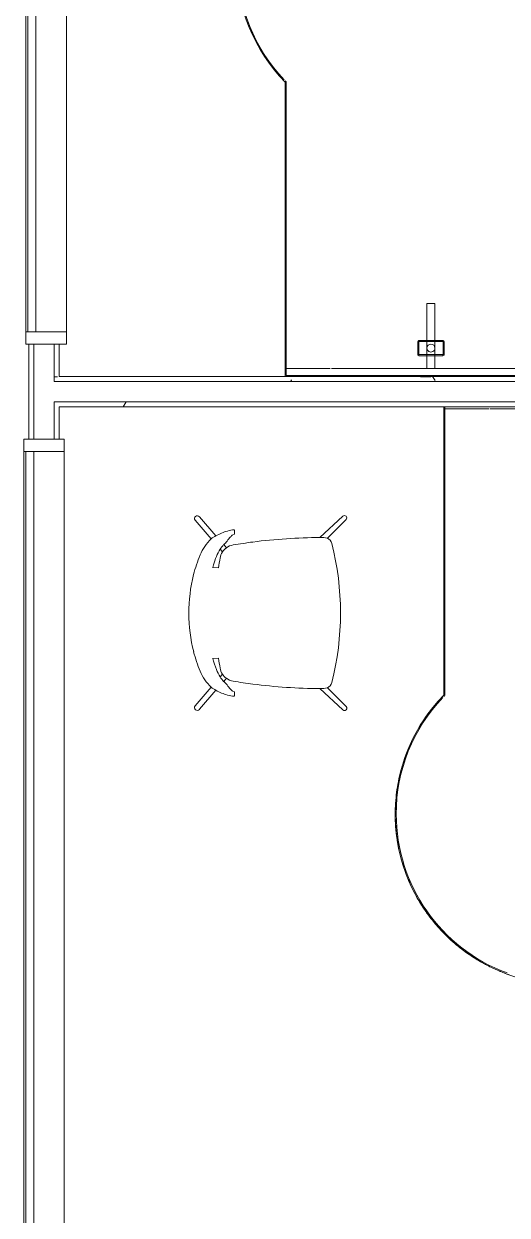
# Model space of a CAD drawing. Header units: inches. Extents: x -1180 to 2011, y -268 to 2143.
# Drawn here: x -586.5 to -526.9, y 879.6 to 1026.6 of the extents above; entities that cross this region are included whole.
import ezdxf

# ---------------------------------------------------------------- set-up
doc = ezdxf.new("R2010")
doc.units = ezdxf.units.IN
doc.header["$MEASUREMENT"] = 0
for name, color, linetype, lineweight in [('A-GLAZ-CURT', 52, 'Continuous', 9), ('A-GLAZ-CWMG', 51, 'Continuous', 13), ('A-WALL', 113, 'Continuous', 13), ('A-WALL-PATT', 111, 'Continuous', 13), ('I-FURN', 30, 'Continuous', 9), ('I-FURN-PNLS', 30, 'Continuous', 9), ('I-WALL', 2, 'Continuous', 13)]:
    doc.layers.add(name, color=color, linetype=linetype, lineweight=lineweight)
pattern_1 = [(0, (0, 0), (30.72, 7.68), [1.267, -21.773, 1.267, -21.773, -122.88]), (0, (0, 0), (30.72, 7.68), [-46.08, 1.267, -44.813, 1.267, -21.773, -53.76]), (0, (0, 0), (30.72, 7.68), [-115.2, 1.267, -14.093, 1.267, -37.133]), (120, (11.52, 3.84), (-22.011075, 22.7643), [1.267, -21.773, 1.267, -21.773, -122.88]), (120, (11.52, 3.84), (-22.011075, 22.7643), [-46.08, 1.267, -44.813, 1.267, -21.773, -53.76]), (120, (11.52, 3.84), (-22.011075, 22.7643), [-115.2, 1.267, -14.093, 1.267, -37.133]), (240, (15.36, 19.2), (-8.708925, -30.4443), [1.267, -21.773, 1.267, -21.773, -122.88]), (240, (15.36, 19.2), (-8.708925, -30.4443), [-46.08, 1.267, -44.813, 1.267, -21.773, -53.76]), (240, (15.36, 19.2), (-8.708925, -30.4443), [-115.2, 1.267, -14.093, 1.267, -37.133])]

# ---------------------------------------------------------------- blocks, each defined once
blk = doc.blocks.new('Zira Wksta 12 - Type 1-V103-6TH FLOOR POWER _ SIGNAL')
at = {"layer": 'I-FURN-PNLS'}
for p, q in [((-0.13, 35.87), (-0.13, 0.12)), ((-0.13, 0.12), (-0.13, 35.87)), ((-0.13, 0.12), (-0.13, 35.87)), ((-0.13, 35.87), (-0.13, 0.12)), ((0, 0), (0, 36)), ((0, 36), (0, 0)), ((0, 0), (0, 36)), ((0, 36), (0, 0)), ((-1, 30.26), (-1, 5.74)), ((-1, 18.5), (-1, 30.26)), ((-4.44, 19.44), (-4.44, 16.56)), ((-4.44, 16.56), (-4.44, 19.44)), ((-4.31, 19.44), (-4.31, 19.29)), ((-4.31, 19.29), (-4.31, 19.44)), ((-4.31, 19.25), (-4.31, 16.75)), ((-4.31, 16.75), (-4.31, 19.25)), ((-2.75, 19.62), (-4.25, 19.62)), ((-4.25, 19.62), (-2.75, 19.62)), ((-4.18, 19.5), (-4.25, 19.5)), ((-4.25, 19.5), (-4.18, 19.5)), ((-2.83, 19.5), (-4.17, 19.5)), ((-4.17, 19.5), (-2.83, 19.5)), ((-2.75, 19.5), (-2.82, 19.5)), ((-2.82, 19.5), (-2.75, 19.5)), ((-2.69, 19.29), (-2.69, 19.44)), ((-2.69, 19.44), (-2.69, 19.29)), ((-2.69, 16.75), (-2.69, 19.25)), ((-2.69, 19.25), (-2.69, 16.75)), ((-2.56, 16.56), (-2.56, 19.44)), ((-2.56, 19.44), (-2.56, 16.56)), ((-9, 18.5), (-9, 17.5)), ((-5.89, 18.5), (-9, 18.5)), ((-9, 18.5), (-5.89, 18.5)), ((-9, 17.5), (-9, 18.5)), ((-4.44, 18.5), (-5.87, 18.5)), ((-5.87, 18.5), (-4.44, 18.5)), ((-4.31, 18.5), (-4.44, 18.5)), ((-4.44, 18.5), (-4.31, 18.5)), ((-4.15, 18.5), (-4.31, 18.5)), ((-4.31, 18.5), (-4.15, 18.5)), ((-3.64, 18.5), (-4.11, 18.5)), ((-4.11, 18.5), (-3.64, 18.5)), ((-3.36, 18.5), (-3.64, 18.5)), ((-3.64, 18.5), (-3.36, 18.5)), ((-2.89, 18.5), (-3.36, 18.5)), ((-3.36, 18.5), (-2.89, 18.5)), ((-2.69, 18.5), (-2.85, 18.5)), ((-2.85, 18.5), (-2.69, 18.5)), ((-2.56, 18.5), (-2.69, 18.5)), ((-2.69, 18.5), (-2.56, 18.5)), ((-1, 18.5), (-2.56, 18.5)), ((-2.56, 18.5), (-1, 18.5)), ((-1, 17.5), (-1, 18.5)), ((-1, 18.5), (-1, 17.5)), ((-1, 17.5), (-1, 18.5)), ((-9, 17.5), (-7.55, 17.5)), ((-7.55, 17.5), (-9, 17.5)), ((-7.53, 17.5), (-4.44, 17.5)), ((-4.44, 17.5), (-7.53, 17.5)), ((-4.44, 17.5), (-4.31, 17.5)), ((-4.31, 17.5), (-4.44, 17.5)), ((-4.31, 17.5), (-4.15, 17.5)), ((-4.15, 17.5), (-4.31, 17.5)), ((-4.31, 16.71), (-4.31, 16.56)), ((-4.31, 16.56), (-4.31, 16.71)), ((-4.25, 16.5), (-4.18, 16.5)), ((-4.18, 16.5), (-4.25, 16.5)), ((-4.25, 16.37), (-2.75, 16.37)), ((-2.75, 16.37), (-4.25, 16.37)), ((-4.17, 16.5), (-2.83, 16.5)), ((-2.83, 16.5), (-4.17, 16.5)), ((-4.11, 17.5), (-3.64, 17.5)), ((-3.64, 17.5), (-4.11, 17.5)), ((-3.64, 17.5), (-3.36, 17.5)), ((-3.36, 17.5), (-3.64, 17.5)), ((-3.36, 17.5), (-2.89, 17.5)), ((-2.89, 17.5), (-3.36, 17.5)), ((-2.85, 17.5), (-2.69, 17.5)), ((-2.69, 17.5), (-2.85, 17.5)), ((-2.82, 16.5), (-2.75, 16.5)), ((-2.75, 16.5), (-2.82, 16.5)), ((-2.69, 17.5), (-2.56, 17.5)), ((-2.56, 17.5), (-2.69, 17.5)), ((-2.69, 16.56), (-2.69, 16.71)), ((-2.69, 16.71), (-2.69, 16.56)), ((-2.56, 17.5), (-1, 17.5)), ((-1, 17.5), (-2.56, 17.5)), ((-1, 5.74), (-1, 17.5)), ((-1, 5.58), (-1, 3.6)), ((-1, 3.6), (-1, 5.58)), ((-1, 3.57), (-1, 0.12)), ((-1, 0.12), (-1, 3.57)), ((-0.13, 0.12), (-36.35, 0.12)), ((-36.35, 0.12), (-0.13, 0.12)), ((-36.35, 0.12), (-0.13, 0.12)), ((-0.13, 0.12), (-36.35, 0.12)), ((-36.3, 0), (0, 0)), ((0, 0), (-36.3, 0)), ((-1, 0.12), (-1, 0)), ((-1, 0), (-1, 0.12)), ((-36.3, 0), (0, 0)), ((-36.3, 0), (0, 0)), ((-1, 0), (0, 0)), ((0, 0), (-1, 0))]:
    blk.add_line(p, q, dxfattribs=at)
for centre, radius, start, end in [((-4.25, 19.44), 0.187, 90, 180), ((-4.25, 19.44), 0.187, 165, 180), ((-4.25, 19.44), 0.187, 90, 165), ((-4.25, 19.44), 0.0625, 90, 165), ((-4.25, 19.44), 0.0625, 90, 180), ((-4.25, 19.44), 0.0625, 165, 180), ((-2.75, 19.44), 0.188, 360, 90), ((-2.75, 19.44), 0.187, 15, 90), ((-2.75, 19.44), 0.0625, 60, 90), ((-2.75, 19.44), 0.0625, 0, 90), ((-2.75, 19.44), 0.0625, 360, 60), ((-2.75, 19.44), 0.187, 0, 15), ((-3.5, 18), 0.5, 90, 270), ((-3.5, 18), 0.5, 90, 270), ((-3.5, 18), 0.5, 270, 90), ((-3.5, 18), 0.5, 270, 90), ((-4.25, 16.56), 0.187, 180, 270), ((-4.25, 16.56), 0.188, 180, 195), ((-4.25, 16.56), 0.187, 195, 270), ((-4.25, 16.56), 0.0625, 180, 225), ((-4.25, 16.56), 0.0625, 180, 270), ((-4.25, 16.56), 0.0625, 225, 240), ((-4.25, 16.56), 0.0625, 240, 270), ((-2.75, 16.56), 0.187, 270, 0), ((-2.75, 16.56), 0.0625, 270, 345), ((-2.75, 16.56), 0.0625, 270, 345), ((-2.75, 16.56), 0.188, 270, 345), ((-2.75, 16.56), 0.0625, 345, 0), ((-2.75, 16.56), 0.0625, 345, 0), ((-2.75, 16.56), 0.187, 345, 0), ((-51, 15), 21, 270, 314.4153), ((-51, 15), 20.88, 314.1273, 314.3662), ((-51, 15), 20.88, 314.1273, 314.3662), ((-51, 15), 20.88, 314.1273, 314.3662), ((-51, 15), 20.88, 314.1273, 314.3662), ((-51, 15), 20.88, 314.3662, 314.5552), ((-51, 15), 20.88, 314.3662, 314.5552), ((-51, 15), 20.88, 314.3662, 314.5552), ((-51, 15), 20.88, 314.3662, 314.5552), ((-51, 15), 21, 270, 314.4153), ((-51, 15), 21, 270, 314.4153), ((-51, 15), 21, 270, 314.4153), ((-51, 15), 20.88, 270, 313.6055), ((-51, 15), 20.88, 270, 313.6055), ((-51, 15), 20.88, 270, 313.6055), ((-51, 15), 20.88, 277.4259, 313.6055)]:
    blk.add_arc(centre, radius, start, end, dxfattribs=at)
blk = doc.blocks.new('Zira Wksta 12 - Type 1-V115-6TH FLOOR POWER _ SIGNAL')
at = {"layer": 'I-FURN-PNLS'}
for p, q in [((-36.3, 0), (-0.75, 0)), ((-0.75, 0), (-36.3, 0)), ((-36.3, 0), (-0.75, 0)), ((-0.75, 0), (-1, 0)), ((-1, 0), (-1, -0.12)), ((-1, -0.12), (-1, 0)), ((-1, 0), (-0.75, 0)), ((-36.35, -0.12), (-0.75, -0.12)), ((-0.75, -0.12), (-36.35, -0.12)), ((-0.75, -0.12), (-36.35, -0.12)), ((-36.35, -0.12), (-0.75, -0.12)), ((-36.3, 0), (-0.75, 0)), ((-1, -0.12), (-1, -3.57)), ((-1, -3.57), (-1, -0.12)), ((-1, -3.6), (-1, -5.58)), ((-1, -5.58), (-1, -3.6)), ((-1, -5.74), (-1, -30.26)), ((-1, -17.5), (-1, -5.74))]:
    blk.add_line(p, q, dxfattribs=at)
for radius, start, end in [(21, 90, 270), (21, 90, 270), (21, 90, 98.382), (21, 90, 98.382), (21, 45.5847, 90), (21, 45.5847, 90), (21, 82.5974, 90), (21, 45.5847, 90), (20.87, 90, 159.8548), (20.87, 90, 159.8548), (20.87, 90, 159.8548), (20.87, 90, 159.8548), (21, 110.1031, 115.1473), (21, 110.1031, 115.1473), (21, 106.7644, 110.1031), (21, 106.7644, 110.1031), (21, 101.1684, 106.7644), (21, 101.1684, 106.7644), (21, 98.382, 101.1684), (21, 98.382, 101.1684), (20.88, 46.3945, 90), (20.88, 46.3945, 90), (20.88, 46.3945, 90), (20.88, 46.3945, 90), (21, 75.1949, 82.5974), (21, 45.5847, 75.1949), (21, 118.7187, 123.5308), (21, 118.7187, 123.5308), (21, 115.1473, 118.7187), (21, 115.1473, 118.7187), (21, 127.228, 131.915), (21, 127.228, 131.915), (21, 123.5308, 127.228), (21, 123.5308, 127.228), (21, 131.915, 135.6889), (21, 131.915, 135.6889), (21, 135.6889, 140.3), (21, 135.6889, 140.3), (20.88, 45.6338, 45.8727), (20.88, 45.6338, 45.8727), (20.88, 45.6338, 45.8727), (20.88, 45.6338, 45.8727), (20.88, 45.4448, 45.6338), (20.88, 45.4448, 45.6338), (20.88, 45.4448, 45.6338), (20.88, 45.4448, 45.6338), (21, 144.1238, 148.6861), (21, 144.1238, 148.6861), (21, 140.3, 144.1238), (21, 140.3, 144.1238), (21, 148.6861, 152.5432), (21, 148.6861, 152.5432), (21, 152.5432, 157.0735), (21, 152.5432, 157.0735), (21, 157.0735, 158.8697), (21, 157.0735, 158.8697), (21, 158.9402, 160.9524), (21, 158.9402, 160.9524)]:
    blk.add_arc((-51, -15), radius, start, end, dxfattribs=at)
blk = doc.blocks.new('Steelcase Coalesse - Wrapp Side - Seating - Four Leg - Chair-5298037-6TH FLOOR POWER _ SIGNAL')
at = {"layer": 'I-FURN'}
for p, q in [((-11.94, 0.27), (-9.33, -2.54)), ((-9.24, -1.62), (-11.53, 0.68)), ((11.53, 0.68), (9.24, -1.62)), ((9.33, -2.54), (11.94, 0.27)), ((-9.73, -13.1), (-10.27, -13.1)), ((-9.66, -13.3), (-9.73, -13.1)), ((9.73, -13.1), (9.66, -13.3)), ((10.27, -13.1), (9.73, -13.1)), ((-8.05, -14.08), (-8.44, -14.42)), ((-7.88, -14.86), (-7.54, -14.57)), ((7.54, -14.57), (7.88, -14.86)), ((8.44, -14.42), (8.05, -14.08)), ((-9.53, -15.37), (-11.88, -17.42)), ((-11.44, -17.95), (-9.15, -15.96)), ((-5.61, -15.78), (-5.57, -15.06)), ((5.61, -15.78), (5.57, -15.06)), ((9.15, -15.96), (11.44, -17.95)), ((11.88, -17.42), (9.53, -15.37))]:
    blk.add_line(p, q, dxfattribs=at)
for centre, radius, start, end in [((-11.74, 0.48), 0.29, 45, 225), ((0, -34.83), 34.83, 75.7471, 104.2675), ((11.74, 0.48), 0.29, 315, 135), ((-8.33, -2.04), 1, 104.7537, 155.1643), ((8.33, -2.04), 1, 24.8357, 75.7471), ((-4.97, -2.5), 4.36, 168.3163, 180.4713), ((59.89, -1.97), 69.22, 180.4713, 187.3357), ((-59.89, -1.97), 69.22, 352.6643, 359.5287), ((4.97, -2.5), 4.36, 359.5287, 11.6837), ((59.89, -1.97), 69.22, 187.3357, 189.3719), ((-59.89, -1.97), 69.22, 350.6281, 352.6643), ((-5.94, -12.78), 4.34, 184.3312, 195.6712), ((5.94, -12.78), 4.34, 344.3288, 355.6688), ((-4.03, -12.26), 6.32, 195.5356, 209.5156), ((-7.5, -11.47), 2.83, 220.4026, 228.0633), ((-5.24, -9.11), 6.1, 227.036, 233.382), ((-10.51, -16.16), 2.71, 39.9495, 52.7609), ((-5.29, -10.95), 4.69, 227.8479, 236.5301), ((-6.45, -12.92), 1.98, 189.3719, 216.1909), ((-6.45, -12.92), 1.98, 216.1909, 236.5419), ((-6.45, -12.92), 1.98, 236.5419, 260.2824), ((6.45, -12.92), 1.98, 279.7176, 303.4581), ((6.45, -12.92), 1.98, 303.4581, 323.8091), ((5.29, -10.95), 4.69, 303.4699, 312.1521), ((6.45, -12.92), 1.98, 323.8091, 350.6281), ((6.45, -12.92), 1.98, 323.8091, 350.6281), ((10.51, -16.16), 2.71, 127.2391, 140.0505), ((5.24, -9.11), 6.1, 306.618, 312.964), ((7.5, -11.47), 2.83, 311.9367, 319.5974), ((4.03, -12.26), 6.32, 330.4844, 344.4644), ((-7.8, -14.68), 1.86, 201.8204, 223.5921), ((-4.94, -11.96), 5.81, 223.5921, 247.4405), ((-5.4, -11.11), 4.49, 236.5301, 249.5158), ((-0.27, 2.39), 18.93, 249.2742, 252.5939), ((-0.22, 23.51), 38.93, 260.2824, 262.09), ((-0.2, 2.58), 19.13, 252.5641, 253.583), ((0.22, 23.51), 38.93, 277.91, 279.7176), ((0.27, 2.39), 18.93, 286.3765, 290.7258), ((5.4, -11.11), 4.49, 290.4842, 303.4699), ((4.94, -11.96), 5.81, 292.5596, 316.4079), ((4.03, -12.26), 6.32, 324.1031, 330.4844), ((-11.66, -17.68), 0.348, 131, 308.6016), ((0.05, 0.05), 18.81, 247.4405, 255.2637), ((-0.05, 0.05), 18.81, 284.9176, 292.5596), ((11.66, -17.68), 0.348, 231.3984, 49), ((0, 0.92), 19.64, 256.0435, 284.1397)]:
    blk.add_arc(centre, radius, start, end, dxfattribs=at)
blk = doc.blocks.new('System Panel - Glazed-5829849-6TH FLOOR POWER _ SIGNAL')
at = {"layer": 'A-GLAZ-CURT', "lineweight": 13}
for p, q in [((95.76, 1.75), (-95.76, 1.75)), ((95.76, 0.75), (95.76, 1.75)), ((-95.76, 0.75), (95.76, 0.75))]:
    blk.add_line(p, q, dxfattribs=at)
blk = doc.blocks.new('System Panel - Glazed-5829839-6TH FLOOR POWER _ SIGNAL')
at = {"layer": 'A-GLAZ-CURT', "lineweight": 13}
for p, q in [((66.94, 1.75), (-66.94, 1.75)), ((-66.94, 1.75), (-66.94, 0.75)), ((66.94, 0.75), (66.94, 1.75)), ((-66.94, 0.75), (66.94, 0.75))]:
    blk.add_line(p, q, dxfattribs=at)
blk = doc.blocks.new('Rectangular Mullion - 1_5_ x 2_5_ rectangular-5820596-6TH FLOOR POWER _ SIGNAL')
at = {"layer": 'A-GLAZ-CWMG', "lineweight": 20}
for p, q in [((0, 3), (-1.5, 3)), ((-1.5, 3), (-1.5, -2)), ((0, -2), (0, 3)), ((-1.5, -2), (0, -2))]:
    blk.add_line(p, q, dxfattribs=at)
blk = doc.blocks.new('Rectangular Mullion - 1_5_ x 2_5_ rectangular-5829838-6TH FLOOR POWER _ SIGNAL')
at = {"layer": 'A-GLAZ-CWMG', "lineweight": 9}
for p, q in [((-586.3, 1122.48), (-586.05, 1122.48)), ((-586.3, 1122.48), (-586.3, 988.6)), ((-585.05, 1122.48), (-581.3, 1122.48)), ((-581.3, 1122.48), (-581.3, 988.6))]:
    blk.add_line(p, q, dxfattribs=at)
blk = doc.blocks.new('Rectangular Mullion - 1_5_ x 2_5_ rectangular-5829844-6TH FLOOR POWER _ SIGNAL')
at = {"layer": 'A-GLAZ-CWMG', "lineweight": 9}
for p, q in [((-586.55, 973.85), (-586.55, 782.32)), ((-581.55, 973.85), (-581.55, 782.32))]:
    blk.add_line(p, q, dxfattribs=at)
blk = doc.blocks.new('Rectangular Mullion - 1_5_ x 2_5_ rectangular-5821026-6TH FLOOR POWER _ SIGNAL')
at = {"layer": 'A-GLAZ-CWMG', "lineweight": 20}
for p, q in [((-1.5, 3), (0, 3)), ((-1.5, -2), (-1.5, 3)), ((0, 3), (0, -2)), ((0, -2), (-1.5, -2))]:
    blk.add_line(p, q, dxfattribs=at)

msp = doc.modelspace()

# ---------------------------------------------------------------- hatches: boundary and pattern name
at = {"layer": 'A-WALL-PATT', "lineweight": 9}
h = msp.add_hatch(dxfattribs=at)
h.set_pattern_fill('FP_1', color=256, style=0, pattern_type=2)
h.set_pattern_definition(pattern_1)
h.paths.add_polyline_path([(-582.17, 738.57), (-582.17, 742.32), (-582.8, 742.32), (-582.8, 738.57)], flags=0)
h.paths.add_polyline_path([(-582.8, 975.35), (-582.17, 975.35), (-582.17, 979.97), (-582.8, 979.97), (-582.8, 979.35)], flags=0)
h.paths.add_polyline_path([(-582.17, 982.47), (-582.17, 987.1), (-582.8, 987.1), (-582.8, 982.47)], flags=0)
h.paths.add_polyline_path([(-582.8, 1162.48), (-582.17, 1162.48), (-582.17, 1166.48), (-582.8, 1166.48)], flags=0)
h = msp.add_hatch(dxfattribs=at)
h.set_pattern_fill('FP_1', color=256, style=0, pattern_type=2)
h.set_pattern_definition(pattern_1)
h.paths.add_polyline_path([(-426.41, 982.47), (-426.41, 983.1), (-447.05, 983.1), (-447.05, 982.47), (-429.49, 982.47)], flags=0)
h.paths.add_polyline_path([(-581.55, 982.47), (-449.55, 982.47), (-449.55, 983.1), (-582.17, 983.1), (-582.17, 982.47)], flags=0)
h = msp.add_hatch(dxfattribs=at)
h.set_pattern_fill('FP_1', color=256, style=0, pattern_type=2)
h.set_pattern_definition(pattern_1)
h.paths.add_polyline_path([(-426.41, 979.35), (-426.41, 979.97), (-582.17, 979.97), (-582.17, 979.35), (-429.49, 979.35)], flags=0)

# ---------------------------------------------------------------- linework, layer by layer
at = {"layer": 'A-WALL'}
for p, q in [((-585.3, 987.1), (-585.3, 975.35)), ((-582.8, 987.1), (-582.8, 982.47)), ((-449.55, 982.47), (-582.8, 982.47)), ((-582.8, 979.97), (-582.8, 975.35)), ((-426.41, 979.97), (-582.8, 979.97))]:
    msp.add_line(p, q, dxfattribs=at)
at = {"layer": 'I-WALL'}
for p, q in [((-582.17, 987.1), (-585.92, 987.1)), ((-585.92, 987.1), (-585.92, 975.35)), ((-582.17, 983.1), (-582.17, 987.1)), ((-450.17, 983.1), (-582.17, 983.1)), ((-582.17, 975.35), (-582.17, 979.35)), ((-582.17, 979.35), (-426.41, 979.35)), ((-585.92, 975.35), (-582.17, 975.35))]:
    msp.add_line(p, q, dxfattribs=at)

# ---------------------------------------------------------------- block references
at = {"layer": 'A-GLAZ-CURT', "rotation": 89.9999999999999}
for name, p in [('System Panel - Glazed-5829839-6TH FLOOR POWER _ SIGNAL', (-584.3, 1055.54)), ('System Panel - Glazed-5829849-6TH FLOOR POWER _ SIGNAL', (-584.55, 878.08))]:
    msp.add_blockref(name, p, dxfattribs=at)
at = {"layer": 'A-GLAZ-CWMG', "lineweight": 9}
for name in ['Rectangular Mullion - 1_5_ x 2_5_ rectangular-5829838-6TH FLOOR POWER _ SIGNAL', 'Rectangular Mullion - 1_5_ x 2_5_ rectangular-5829844-6TH FLOOR POWER _ SIGNAL']:
    msp.add_blockref(name, (0, 0), dxfattribs=at)
at = {"layer": 'A-GLAZ-CWMG', "lineweight": 9, "rotation": 269.9999999999999}
msp.add_blockref('Rectangular Mullion - 1_5_ x 2_5_ rectangular-5820596-6TH FLOOR POWER _ SIGNAL', (-584.3, 987.1), dxfattribs=at)
at = {"layer": 'A-GLAZ-CWMG', "lineweight": 9, "extrusion": (0, 0, -1), "rotation": 90.0000000000001}
msp.add_blockref('Rectangular Mullion - 1_5_ x 2_5_ rectangular-5821026-6TH FLOOR POWER _ SIGNAL', (584.55, 975.35), dxfattribs=at)
at = {"layer": 'I-FURN'}
for name, p, rotation in [('Zira Wksta 12 - Type 1-V103-6TH FLOOR POWER _ SIGNAL', (-554.3, 983.1), 270.0000000000001), ('Zira Wksta 12 - Type 1-V115-6TH FLOOR POWER _ SIGNAL', (-534.71, 980.1), 89.9999999999998), ('Steelcase Coalesse - Wrapp Side - Seating - Four Leg - Chair-5298037-6TH FLOOR POWER _ SIGNAL', (-547.46, 953.91), 269.9999999999996)]:
    msp.add_blockref(name, p, dxfattribs=dict(at, rotation=rotation))

doc.saveas('drawing.dxf')
